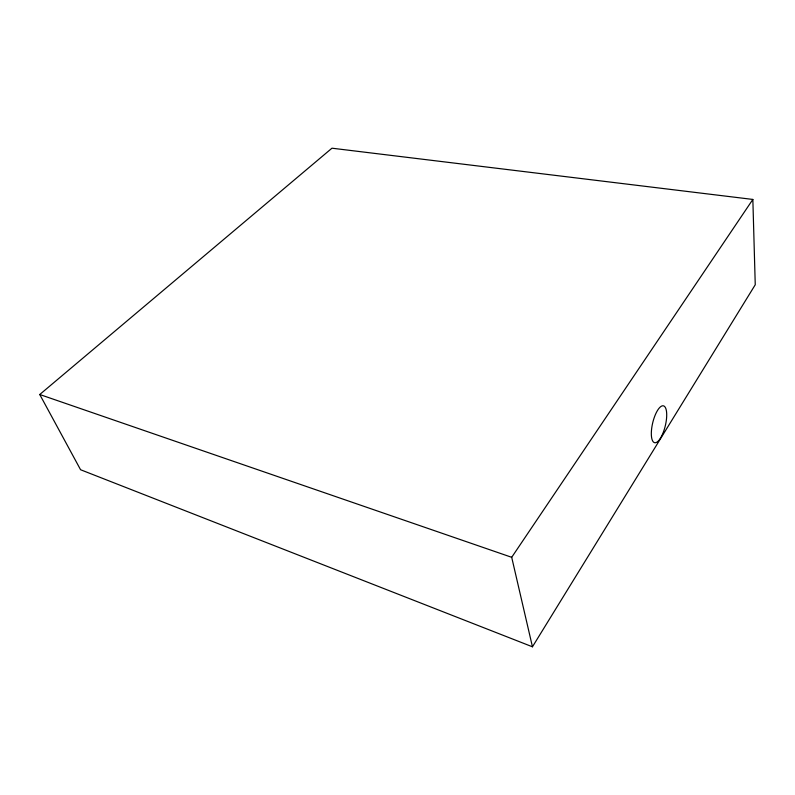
<?xml version="1.0" encoding="UTF-8"?>
<svg xmlns="http://www.w3.org/2000/svg" width="795" height="795" viewBox="0 0 795 795"><rect width="100%" height="100%" fill="white"/><g stroke="black" fill="none" stroke-linecap="round" stroke-linejoin="round"><path stroke-width="1.19" d="M532.451 646.802L755.25 284.759L752.845 199.436L331.962 148.198L39.75 394.509L80.573 469.736L532.451 646.802L511.702 557.305L752.845 199.436M39.75 394.509L511.702 557.305M660.754 437.667L659.174 440.003A18.931 6.469 -76.5 0 1 652.039 426.041A18.931 6.469 -76.5 0 1 665.008 406.97A18.931 6.469 -76.5 0 1 660.754 437.667"/></g></svg>
